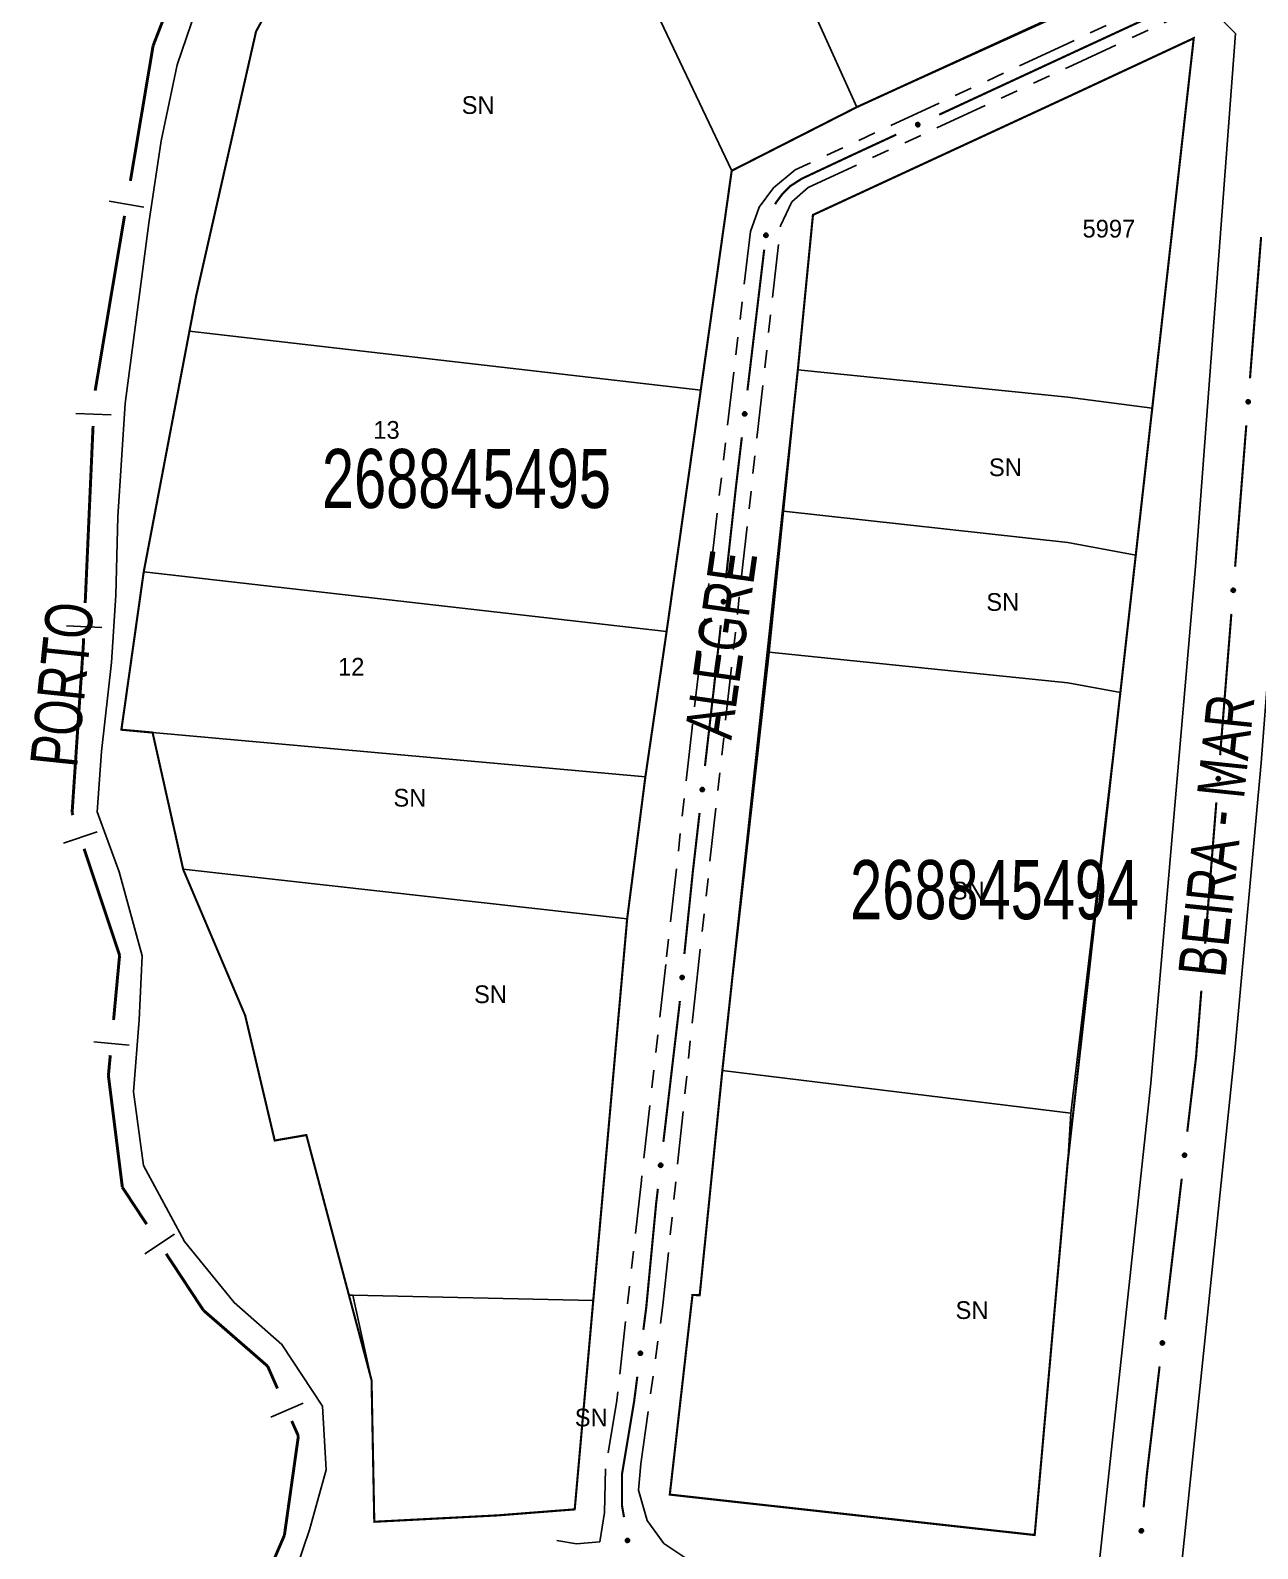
# Model space of a CAD drawing. Extents: x 205274 to 206027, y 4874968 to 4875995.
# Drawn here: x 205709 to 205812.9, y 4875800 to 4875928.6 of the extents above; entities that cross this region are included whole.
import ezdxf
from ezdxf.enums import TextEntityAlignment as Align

# ---------------------------------------------------------------- set-up
doc = ezdxf.new("R2010")
doc.units = 0
doc.header["$LTSCALE"] = 1.5
doc.header["$MEASUREMENT"] = 0
doc.linetypes.add('TRACO_25', pattern=[8, 3, -1, 1, -1, 1, -1])
for name, color, linetype in [('CD_MALHA_LOTES', 7, 'CONTINUOUS'), ('CD_TXT_QUADRA', 255, 'CONTINUOUS'), ('HD-CURSO-PERENE', 170, 'CONTINUOUS'), ('HD-TXT-PRAIA', 7, 'CONTINUOUS'), ('LM-LIM-SETORES-BAIRROS', 250, 'CONTINUOUS'), ('RU-QUADRA', 210, 'CONTINUOUS'), ('SV-EIXO-RUA-N-PAV', 6, 'CONTINUOUS'), ('SV-EIXO-RUA-PAV', 20, 'CONTINUOUS'), ('SV-RUA-NAO-PAV', 7, 'CONTINUOUS'), ('SV-RUA-PAVIM', 7, 'CONTINUOUS'), ('SV-TXT-RUA-PAV', 7, 'CONTINUOUS'), ('Th_NmrPort', 1, 'CONTINUOUS')]:
    doc.layers.add(name, color=color, linetype=linetype)
doc.styles.add('ARIAL', font='ARIAL.SHX')

msp = doc.modelspace()

# ---------------------------------------------------------------- linework, layer by layer
at = {"layer": 'CD_MALHA_LOTES', "linetype": 'Continuous', "flags": 128}
for points in [[(205778.928414, 4875922.059466), (205761.574291, 4875960.456733)], [(205722.418163, 4875903.094344), (205722.98519, 4875906.080943), (205728.057464, 4875928.459016), (205735.345266, 4875941.825654), (205751.045864, 4875953.050406)], [(205768.33382, 4875916.666458), (205751.045864, 4875953.050406)], [(205803.492646, 4875933.300483), (205796.778545, 4875930.162102), (205778.928414, 4875922.059466)], [(205773.928522, 4875899.80937), (205775.205638, 4875912.9274), (205796.778416, 4875922.913906), (205807.449996, 4875927.889631)], [(205807.449996, 4875927.889631), (205803.935775, 4875896.56717)], [(205778.928414, 4875922.059466), (205768.33382, 4875916.666458)], [(205768.33382, 4875916.666458), (205765.708209, 4875898.087846)], [(205718.550384, 4875882.722309), (205722.418163, 4875903.094344)], [(205765.708209, 4875898.087846), (205722.418163, 4875903.094344)], [(205772.718374, 4875887.870545), (205773.928522, 4875899.80937)], [(205803.935775, 4875896.56717), (205796.777964, 4875897.493295), (205773.928522, 4875899.80937)], [(205765.708209, 4875898.087846), (205762.822922, 4875877.67179)], [(205803.935775, 4875896.56717), (205802.540285, 4875884.129091)], [(205771.508225, 4875875.93172), (205772.718374, 4875887.870545)], [(205802.540285, 4875884.129091), (205796.777746, 4875885.217024), (205772.718374, 4875887.870545)], [(205802.540285, 4875884.129091), (205801.236043, 4875872.504305)], [(205716.662885, 4875869.357889), (205718.550384, 4875882.722309)], [(205762.822922, 4875877.67179), (205718.550384, 4875882.722309)], [(205762.822922, 4875877.67179), (205761.01988, 4875865.357513)], [(205767.536566, 4875840.520266), (205771.508225, 4875875.93172)], [(205801.236043, 4875872.504305), (205796.777535, 4875873.327592), (205771.508225, 4875875.93172)], [(205801.236043, 4875872.504305), (205797.040611, 4875836.911457)], [(205719.30043, 4875869.120019), (205716.662885, 4875869.357889)], [(205719.30043, 4875869.120019), (205761.01988, 4875865.357513)], [(205721.889066, 4875857.544999), (205719.30043, 4875869.120019)], [(205761.01988, 4875865.357513), (205759.481775, 4875853.346809)], [(205721.889066, 4875857.544999), (205759.481775, 4875853.346809)], [(205735.919951, 4875821.505898), (205732.317597, 4875835.049033), (205729.643418, 4875834.586713), (205727.144194, 4875845.170526), (205721.889066, 4875857.544999)], [(205759.481775, 4875853.346809), (205756.615033, 4875821.060723)], [(205767.536566, 4875840.520266), (205765.618697, 4875821.488563)], [(205797.040611, 4875836.911457), (205767.536566, 4875840.520266)], [(205793.983082, 4875801.198347), (205796.776814, 4875832.758946), (205797.040611, 4875836.911457)], [(205736.26013, 4875821.49858), (205735.919951, 4875821.505898)], [(205756.615033, 4875821.060723), (205736.26013, 4875821.49858)], [(205736.26013, 4875821.49858), (205737.837399, 4875814.304209), (205738.06795, 4875802.318522), (205748.504928, 4875802.862136), (205755.044523, 4875803.373182), (205756.615033, 4875821.060723)], [(205765.010592, 4875821.523053), (205763.090687, 4875804.623765)], [(205765.618697, 4875821.488563), (205765.010592, 4875821.523053)], [(205763.090687, 4875804.623765), (205793.983082, 4875801.198347)]]:
    msp.add_lwpolyline(points, dxfattribs=at)
at = {"layer": 'HD-CURSO-PERENE', "linetype": 'Continuous'}
msp.add_polyline3d([(205730.978433, 4875796.895512, 2.231678), (205732.584222, 4875801.63492, 2.231678), (205733.990933, 4875806.72785, 2.231678), (205733.685904, 4875812.116198, 2.231678), (205730.243355, 4875817.33267, 2.231678), (205726.195925, 4875820.876091, 2.231678), (205722.009003, 4875826.04743, 2.231678), (205718.529851, 4875832.482566, 2.231678), (205717.690983, 4875838.706765, 2.231678), (205718.156173, 4875844.797502, 2.231678), (205718.427418, 4875850.21562, 2.231678), (205716.478684, 4875857.334082, 2.231678), (205714.612236, 4875862.399974, 2.231678), (205714.962654, 4875867.513147, 2.231678), (205715.816027, 4875875.053335, 2.231678), (205716.176086, 4875880.751679, 2.231678), (205716.37067, 4875887.372588, 2.231678), (205716.973703, 4875896.966015, 2.231678), (205717.987666, 4875904.697961, 2.231678), (205718.977039, 4875912.221575, 2.231678), (205720.012901, 4875919.199876, 2.231678), (205721.391326, 4875925.623669, 2.231678), (205723.336026, 4875931.363797, 2.231678)], dxfattribs=at)
at = {"layer": 'LM-LIM-SETORES-BAIRROS', "const_width": 0.25}
for points in [[(205719.344423, 4875927.251924), (205720.573453, 4875930.421527)], [(205717.42248, 4875915.811787), (205719.24494, 4875926.659766)], [(205719.24494, 4875926.659766), (205719.344423, 4875927.251924)], [(205714.440273, 4875898.06055), (205716.925446, 4875912.853248)], [(205713.594831, 4875880.083193), (205714.260841, 4875895.0684)], [(205712.484811, 4875862.322145), (205713.410215, 4875876.08753)], [(205713.410215, 4875876.08753), (205713.430964, 4875876.396177)], [(205713.430964, 4875876.396177), (205713.46163, 4875877.086152)], [(205712.549177, 4875862.129046), (205712.484811, 4875862.322145)], [(205716.505963, 4875850.258688), (205713.497861, 4875859.282996)], [(205716.460805, 4875849.773239), (205716.505963, 4875850.258688)], [(205715.997688, 4875844.794733), (205716.460805, 4875849.773239)], [(205715.559809, 4875840.087539), (205715.719818, 4875841.80763)], [(205715.593606, 4875839.81716), (205715.559809, 4875840.087539)], [(205716.742501, 4875830.626005), (205715.593606, 4875839.81716)], [(205717.148257, 4875830.010376), (205716.742501, 4875830.626005)], [(205718.799197, 4875827.505501), (205717.148257, 4875830.010376)], [(205723.602113, 4875820.218317), (205720.450137, 4875825.000627)], [(205723.807665, 4875820.039576), (205723.602113, 4875820.218317)], [(205729.042496, 4875815.48755), (205723.807665, 4875820.039576)], [(205729.067798, 4875815.430045), (205729.042496, 4875815.48755)], [(205729.873275, 4875813.599415), (205729.067798, 4875815.430045)], [(205731.644418, 4875809.574091), (205731.081491, 4875810.85347)], [(205731.560423, 4875808.977725), (205731.644418, 4875809.574091)], [(205730.461726, 4875801.176979), (205731.560423, 4875808.977725)], [(205728.435237, 4875796.47263), (205730.413356, 4875801.064693)], [(205730.413356, 4875801.064693), (205730.461726, 4875801.176979)]]:
    msp.add_lwpolyline(points, dxfattribs=at)
at = {"layer": 'LM-LIM-SETORES-BAIRROS'}
for points in [[(205718.570394, 4875913.59091), (205715.611854, 4875914.087945)], [(205715.803762, 4875896.000813), (205712.806721, 4875896.134015)], [(205715.004551, 4875878.018565), (205712.007509, 4875878.151767)], [(205714.604658, 4875860.706021), (205711.758608, 4875859.757338)], [(205717.305993, 4875842.664396), (205714.318889, 4875842.942266)], [(205721.152261, 4875826.661055), (205718.647386, 4875825.010115)], [(205732.051725, 4875812.372893), (205729.30578, 4875811.164677)]]:
    msp.add_lwpolyline(points, dxfattribs=at)
at = {"layer": 'RU-QUADRA', "linetype": 'Continuous', "const_width": 0.18, "flags": 128}
msp.add_lwpolyline([(205796.778546, 4875930.227994), (205778.928414, 4875922.059466), (205768.33, 4875916.67), (205765.71, 4875898.09), (205762.82, 4875877.67), (205761.02, 4875865.36), (205759.48, 4875853.35), (205755.04, 4875803.37), (205748.5, 4875802.86), (205738.07, 4875802.32), (205737.84, 4875814.3), (205732.32, 4875835.05), (205729.64, 4875834.59), (205727.14, 4875845.17), (205721.89, 4875857.54), (205719.3, 4875869.12), (205716.66, 4875869.36), (205718.55, 4875882.72), (205722.42, 4875903.09), (205722.99, 4875906.08), (205728.06, 4875928.46), (205735.35, 4875941.83)], dxfattribs=at)
msp.add_lwpolyline([(205763.09, 4875804.62), (205793.983082, 4875801.198347), (205796.776814, 4875832.758946), (205797.238403, 4875836.87311), (205801.236043, 4875872.504305), (205802.540285, 4875884.129091), (205803.935775, 4875896.56717), (205807.449996, 4875927.889631), (205796.778416, 4875922.913906), (205775.21, 4875912.93), (205773.93, 4875899.81), (205767.54, 4875840.52), (205765.62, 4875821.49), (205765.01, 4875821.52)], close=True, dxfattribs=at)
at = {"layer": 'SV-EIXO-RUA-N-PAV', "const_width": 0.18}
for points in [[(205796.783032, 4875926.465299), (205807.67461, 4875931.502514)], [(205796.783032, 4875926.465299), (205785.897393, 4875921.415264)], [(205782.268846, 4875919.731919), (205778.6403, 4875918.048574)], [(205778.177002, 4875917.833642), (205775.018382, 4875916.351025)], [(205778.6403, 4875918.048574), (205778.177002, 4875917.833642)], [(205774.244445, 4875915.987748), (205773.282268, 4875915.366988)], [(205775.018382, 4875916.351025), (205774.244445, 4875915.987748)], [(205772.585303, 4875914.653028), (205772.093577, 4875913.997393)], [(205772.671422, 4875914.767853), (205772.585303, 4875914.653028)], [(205773.249267, 4875915.345698), (205772.671422, 4875914.767853)], [(205773.282268, 4875915.366988), (205773.249267, 4875915.345698)], [(205772.093577, 4875913.997393), (205772.008023, 4875913.838506)], [(205771.082465, 4875909.992718), (205769.663062, 4875898.07696)], [(205769.189927, 4875894.10504), (205768.716792, 4875890.133121)], [(205768.716792, 4875890.133121), (205768.706763, 4875890.048924)], [(205768.706763, 4875890.048924), (205767.844102, 4875882.180866)], [(205767.408152, 4875878.204694), (205766.863213, 4875873.234478)], [(205766.844818, 4875873.066699), (205766.066019, 4875866.280023)], [(205766.863213, 4875873.234478), (205766.844818, 4875873.066699)], [(205765.609995, 4875862.306103), (205765.153971, 4875858.332182)], [(205765.153971, 4875858.332182), (205765.047077, 4875857.400676)], [(205765.047077, 4875857.400676), (205764.322267, 4875850.375588)], [(205763.92349, 4875846.196902), (205762.547072, 4875834.47515)], [(205763.941756, 4875846.393769), (205763.92349, 4875846.196902)], [(205762.08058, 4875830.502445), (205761.963957, 4875829.509269)], [(205761.933134, 4875829.246779), (205761.10491, 4875820.550423)], [(205761.963957, 4875829.509269), (205761.933134, 4875829.246779)], [(205761.098469, 4875820.482795), (205760.85122, 4875818.566614)], [(205761.10491, 4875820.550423), (205761.098469, 4875820.482795)], [(205760.339335, 4875814.599503), (205760.083392, 4875812.615947)], [(205760.071189, 4875812.521374), (205759.100472, 4875806.69707)], [(205760.083392, 4875812.615947), (205760.071189, 4875812.521374)], [(205759.100472, 4875806.69707), (205759.043909, 4875806.357693)], [(205759.043909, 4875806.357693), (205759.043909, 4875803.701752)], [(205759.043909, 4875803.701752), (205759.043909, 4875803.693185)], [(205759.043909, 4875803.693185), (205759.210764, 4875802.715893)]]:
    msp.add_lwpolyline(points, dxfattribs=at)
at = {"layer": 'SV-EIXO-RUA-N-PAV'}
for points in [[(205784.259783, 4875920.534199), (205784.243618, 4875920.48804), (205784.220285, 4875920.451673), (205784.192095, 4875920.426943), (205784.161485, 4875920.411586), (205784.128401, 4875920.399401), (205784.092334, 4875920.394475), (205784.051094, 4875920.397876), (205784.004675, 4875920.413767), (205783.968993, 4875920.440117), (205783.943269, 4875920.466458), (205783.925417, 4875920.497453), (205783.914119, 4875920.529792), (205783.910241, 4875920.567425), (205783.914095, 4875920.609185), (205783.931204, 4875920.655473), (205783.954323, 4875920.690969), (205783.982218, 4875920.714173), (205784.013493, 4875920.731923), (205784.047419, 4875920.743957), (205784.08285, 4875920.748588), (205784.124889, 4875920.744632), (205784.170352, 4875920.72714), (205784.206018, 4875920.704486), (205784.229607, 4875920.676924), (205784.246389, 4875920.645741), (205784.259013, 4875920.612706), (205784.265474, 4875920.576657), (205784.259783, 4875920.534199)], [(205771.353112, 4875911.334126), (205771.383904, 4875911.296127), (205771.402597, 4875911.257173), (205771.408837, 4875911.220195), (205771.405831, 4875911.186081), (205771.398825, 4875911.151527), (205771.384075, 4875911.118248), (205771.359523, 4875911.084939), (205771.321621, 4875911.053783), (205771.280457, 4875911.037256), (205771.244532, 4875911.029199), (205771.20878, 4875911.030285), (205771.175326, 4875911.037654), (205771.141265, 4875911.054119), (205771.107752, 4875911.07933), (205771.077346, 4875911.118199), (205771.059281, 4875911.156515), (205771.054185, 4875911.19244), (205771.055505, 4875911.228376), (205771.06308, 4875911.263567), (205771.077747, 4875911.296151), (205771.103192, 4875911.329848), (205771.141954, 4875911.35935), (205771.179963, 4875911.377803), (205771.215807, 4875911.383403), (205771.251157, 4875911.381307), (205771.2859, 4875911.374701), (205771.31997, 4875911.361267), (205771.353112, 4875911.334126)], [(205769.552797, 4875896.220651), (205769.583589, 4875896.182652), (205769.602282, 4875896.143698), (205769.608522, 4875896.10672), (205769.605516, 4875896.072606), (205769.598509, 4875896.038052), (205769.58376, 4875896.004773), (205769.559207, 4875895.971464), (205769.521306, 4875895.940308), (205769.480142, 4875895.923781), (205769.444217, 4875895.915724), (205769.408464, 4875895.91681), (205769.375011, 4875895.924179), (205769.34095, 4875895.940644), (205769.307436, 4875895.965855), (205769.27703, 4875896.004724), (205769.258966, 4875896.04304), (205769.253869, 4875896.078965), (205769.255189, 4875896.114901), (205769.262765, 4875896.150092), (205769.277432, 4875896.182676), (205769.302876, 4875896.216373), (205769.341638, 4875896.245875), (205769.379648, 4875896.264329), (205769.415492, 4875896.269928), (205769.450842, 4875896.267832), (205769.485585, 4875896.261226), (205769.519655, 4875896.247792), (205769.552797, 4875896.220651)], [(205767.751211, 4875880.323607), (205767.782357, 4875880.285898), (205767.801414, 4875880.24712), (205767.808, 4875880.210203), (205767.805313, 4875880.176062), (205767.79863, 4875880.141444), (205767.784192, 4875880.108029), (205767.759953, 4875880.074491), (205767.722345, 4875880.042982), (205767.681337, 4875880.02607), (205767.645489, 4875880.017677), (205767.609728, 4875880.018429), (205767.576207, 4875880.025485), (205767.541993, 4875880.04163), (205767.508245, 4875880.066526), (205767.477477, 4875880.105109), (205767.459055, 4875880.143254), (205767.453622, 4875880.17913), (205767.454606, 4875880.215077), (205767.461852, 4875880.250337), (205767.476214, 4875880.283057), (205767.501342, 4875880.316991), (205767.539826, 4875880.346854), (205767.577661, 4875880.365663), (205767.613451, 4875880.371597), (205767.648819, 4875880.369832), (205767.683622, 4875880.363552), (205767.717816, 4875880.350437), (205767.751211, 4875880.323607)], [(205765.96375, 4875864.423257), (205765.994705, 4875864.385391), (205766.013566, 4875864.346517), (205766.019965, 4875864.309567), (205766.017106, 4875864.27544), (205766.010249, 4875864.240856), (205765.995642, 4875864.207514), (205765.971233, 4875864.174099), (205765.933467, 4875864.14278), (205765.892374, 4875864.126076), (205765.856484, 4875864.117864), (205765.820727, 4875864.118797), (205765.787243, 4875864.126022), (205765.753111, 4875864.142339), (205765.719489, 4875864.167406), (205765.688916, 4875864.206144), (205765.670687, 4875864.244381), (205765.665435, 4875864.280284), (205765.666601, 4875864.316226), (205765.674025, 4875864.351449), (205765.688551, 4875864.384096), (205765.71385, 4875864.417902), (205765.752485, 4875864.447571), (205765.790414, 4875864.466188), (205765.826234, 4875864.471942), (205765.861593, 4875864.469998), (205765.896364, 4875864.463542), (205765.930491, 4875864.450254), (205765.96375, 4875864.423257)], [(205764.249413, 4875848.518111), (205764.281183, 4875848.480927), (205764.300885, 4875848.442473), (205764.308086, 4875848.40567), (205764.305969, 4875848.371489), (205764.299865, 4875848.336765), (205764.285986, 4875848.303113), (205764.26231, 4875848.269175), (205764.225233, 4875848.237043), (205764.184513, 4875848.21945), (205764.14881, 4875848.21046), (205764.113041, 4875848.210615), (205764.079407, 4875848.21711), (205764.044929, 4875848.232682), (205764.01077, 4875848.257012), (205763.979363, 4875848.295077), (205763.960306, 4875848.332909), (205763.954276, 4875848.368689), (205763.95466, 4875848.404647), (205763.961317, 4875848.440024), (205763.97513, 4875848.472979), (205763.999689, 4875848.507327), (205764.037669, 4875848.537828), (205764.075185, 4875848.557265), (205764.110871, 4875848.563796), (205764.146264, 4875848.562621), (205764.181167, 4875848.556923), (205764.215575, 4875848.54438), (205764.249413, 4875848.518111)], [(205762.439912, 4875832.61866), (205762.470767, 4875832.580713), (205762.489525, 4875832.541789), (205762.495827, 4875832.504822), (205762.492878, 4875832.470703), (205762.485929, 4875832.436138), (205762.471235, 4875832.402834), (205762.446739, 4875832.369483), (205762.408889, 4875832.338265), (205762.367753, 4875832.321669), (205762.331842, 4875832.313551), (205762.296087, 4875832.314578), (205762.262622, 4875832.321891), (205762.228533, 4875832.338299), (205762.194977, 4875832.363453), (205762.164507, 4875832.402272), (205762.146378, 4875832.440557), (205762.141221, 4875832.476474), (205762.142481, 4875832.512412), (205762.149998, 4875832.547616), (205762.164611, 4875832.580224), (205762.189999, 4875832.613964), (205762.228711, 4875832.643531), (205762.26669, 4875832.662048), (205762.302524, 4875832.667707), (205762.337878, 4875832.66567), (205762.372631, 4875832.659123), (205762.406724, 4875832.645745), (205762.439912, 4875832.61866)], [(205760.72284, 4875816.711471), (205760.753259, 4875816.673173), (205760.771571, 4875816.634038), (205760.77745, 4875816.597001), (205760.774111, 4875816.562918), (205760.766768, 4875816.528434), (205760.751693, 4875816.495301), (205760.726817, 4875816.462232), (205760.688613, 4875816.431448), (205760.64729, 4875816.415324), (205760.611288, 4875816.407618), (205760.575548, 4875816.409053), (205760.542168, 4875816.416748), (205760.508269, 4875816.433544), (205760.475003, 4875816.459081), (205760.444978, 4875816.498246), (205760.427289, 4875816.536736), (205760.422543, 4875816.572709), (205760.424214, 4875816.608631), (205760.432133, 4875816.643746), (205760.447117, 4875816.676185), (205760.472889, 4875816.709632), (205760.511937, 4875816.738755), (205760.550125, 4875816.756836), (205760.586022, 4875816.762086), (205760.62135, 4875816.759645), (205760.656027, 4875816.7527), (205760.689964, 4875816.738934), (205760.72284, 4875816.711471)], [(205759.606947, 4875800.88576), (205759.642691, 4875800.852378), (205759.666586, 4875800.816378), (205759.677873, 4875800.780617), (205759.679608, 4875800.746415), (205759.677441, 4875800.711224), (205759.667429, 4875800.676227), (205759.647712, 4875800.639846), (205759.614477, 4875800.603754), (205759.575991, 4875800.5817), (205759.541523, 4875800.568758), (205759.505963, 4875800.564896), (205759.471812, 4875800.567574), (205759.435803, 4875800.579176), (205759.399129, 4875800.599517), (205759.363646, 4875800.633814), (205759.340463, 4875800.669268), (205759.330453, 4875800.704144), (205759.326797, 4875800.739919), (205759.32944, 4875800.775819), (205759.339466, 4875800.810116), (205759.360012, 4875800.847004), (205759.394328, 4875800.881577), (205759.429425, 4875800.905104), (205759.464152, 4875800.9156), (205759.499453, 4875800.918407), (205759.534774, 4875800.916663), (205759.570374, 4875800.908063), (205759.606947, 4875800.88576)]]:
    msp.add_lwpolyline(points, close=True, dxfattribs=at)
for points in [[(205784.170352, 4875920.72714), (205783.910241, 4875920.567425)], [(205784.124889, 4875920.744632), (205783.914095, 4875920.609185)], [(205784.206018, 4875920.704486), (205783.914119, 4875920.529792)], [(205784.144781, 4875920.732883), (205783.914714, 4875920.59005)], [(205784.185794, 4875920.715809), (205783.916029, 4875920.55155)], [(205784.214341, 4875920.689942), (205783.922294, 4875920.515348)], [(205784.229607, 4875920.676924), (205783.925417, 4875920.497453)], [(205784.099875, 4875920.742134), (205783.929492, 4875920.636015)], [(205784.08285, 4875920.748588), (205783.931204, 4875920.655473)], [(205784.23546, 4875920.66063), (205783.934838, 4875920.485066)], [(205784.246389, 4875920.645741), (205783.943269, 4875920.466458)], [(205784.061465, 4875920.74387), (205783.948378, 4875920.676365)], [(205784.047419, 4875920.743957), (205783.954323, 4875920.690969)], [(205784.249727, 4875920.626635), (205783.961394, 4875920.453763)], [(205784.259013, 4875920.612706), (205783.968993, 4875920.440117)], [(205784.257893, 4875920.592819), (205783.991178, 4875920.428471)], [(205784.265474, 4875920.576657), (205784.004675, 4875920.413767)], [(205784.261109, 4875920.556706), (205784.03029, 4875920.409011)], [(205784.259783, 4875920.534199), (205784.051094, 4875920.397876)], [(205784.249956, 4875920.509414), (205784.078245, 4875920.39967)], [(205784.243618, 4875920.48804), (205784.092334, 4875920.394475)], [(205784.230406, 4875920.467252), (205784.117983, 4875920.401559)], [(205784.220285, 4875920.451673), (205784.128401, 4875920.399401)], [(205771.06308, 4875911.263567), (205771.059281, 4875911.156515)], [(205771.070532, 4875911.275474), (205771.068587, 4875911.143786)], [(205771.077747, 4875911.296151), (205771.077346, 4875911.118199)], [(205771.092181, 4875911.30725), (205771.093005, 4875911.106523)], [(205771.103192, 4875911.329848), (205771.107752, 4875911.07933)], [(205771.123637, 4875911.340605), (205771.12436, 4875911.069808)], [(205771.141954, 4875911.35935), (205771.141265, 4875911.054119)], [(205771.159707, 4875911.36654), (205771.157813, 4875911.050707)], [(205771.179963, 4875911.377803), (205771.175326, 4875911.037654)], [(205771.196711, 4875911.377248), (205771.191912, 4875911.037026)], [(205771.215807, 4875911.383403), (205771.20878, 4875911.030285)], [(205771.232746, 4875911.379826), (205771.224269, 4875911.031797)], [(205771.251157, 4875911.381307), (205771.244532, 4875911.029199)], [(205771.269168, 4875911.374114), (205771.264854, 4875911.037956)], [(205771.2859, 4875911.374701), (205771.280457, 4875911.037256)], [(205771.302235, 4875911.363304), (205771.302019, 4875911.050019)], [(205771.31997, 4875911.361267), (205771.321621, 4875911.053783)], [(205771.334656, 4875911.347074), (205771.339121, 4875911.073083)], [(205771.353112, 4875911.334126), (205771.359523, 4875911.084939)], [(205771.369044, 4875911.312746), (205771.372255, 4875911.108987)], [(205771.383904, 4875911.296127), (205771.384075, 4875911.118248)], [(205771.394656, 4875911.273967), (205771.391517, 4875911.143795)], [(205771.402597, 4875911.257173), (205771.398825, 4875911.151527)], [(205769.262765, 4875896.150092), (205769.258966, 4875896.04304)], [(205769.270216, 4875896.161999), (205769.268271, 4875896.030311)], [(205769.277432, 4875896.182676), (205769.27703, 4875896.004724)], [(205769.291866, 4875896.193775), (205769.29269, 4875895.993048)], [(205769.302876, 4875896.216373), (205769.307436, 4875895.965855)], [(205769.323322, 4875896.22713), (205769.324045, 4875895.956333)], [(205769.341638, 4875896.245875), (205769.34095, 4875895.940644)], [(205769.359392, 4875896.253065), (205769.357498, 4875895.937232)], [(205769.379648, 4875896.264329), (205769.375011, 4875895.924179)], [(205769.396396, 4875896.263773), (205769.391597, 4875895.923551)], [(205769.415492, 4875896.269928), (205769.408464, 4875895.91681)], [(205769.432431, 4875896.266351), (205769.423954, 4875895.918322)], [(205769.450842, 4875896.267832), (205769.444217, 4875895.915724)], [(205769.468853, 4875896.260639), (205769.464539, 4875895.924481)], [(205769.485585, 4875896.261226), (205769.480142, 4875895.923781)], [(205769.50192, 4875896.249829), (205769.501704, 4875895.936544)], [(205769.519655, 4875896.247792), (205769.521306, 4875895.940308)], [(205769.534341, 4875896.233599), (205769.538805, 4875895.959608)], [(205769.552797, 4875896.220651), (205769.559207, 4875895.971464)], [(205769.568728, 4875896.199271), (205769.57194, 4875895.995512)], [(205769.583589, 4875896.182652), (205769.58376, 4875896.004773)], [(205769.594341, 4875896.160492), (205769.591202, 4875896.03032)], [(205769.602282, 4875896.143698), (205769.598509, 4875896.038052)], [(205767.461852, 4875880.250337), (205767.459055, 4875880.143254)], [(205767.469192, 4875880.262314), (205767.468479, 4875880.130613)], [(205767.476214, 4875880.283057), (205767.477477, 4875880.105109)], [(205767.490543, 4875880.29429), (205767.493245, 4875880.09358)], [(205767.501342, 4875880.316991), (205767.508245, 4875880.066526)], [(205767.521686, 4875880.327939), (205767.524942, 4875880.05716)], [(205767.539826, 4875880.346854), (205767.541993, 4875880.04163)], [(205767.557511, 4875880.35421), (205767.558573, 4875880.038373)], [(205767.577661, 4875880.365663), (205767.576207, 4875880.025485)], [(205767.594413, 4875880.365264), (205767.592798, 4875880.025012)], [(205767.613451, 4875880.371597), (205767.609728, 4875880.018429)], [(205767.630423, 4875880.368179), (205767.625203, 4875880.020086)], [(205767.648819, 4875880.369832), (205767.645489, 4875880.017677)], [(205767.666897, 4875880.362808), (205767.665728, 4875880.026624)], [(205767.683622, 4875880.363552), (205767.681337, 4875880.02607)], [(205767.700063, 4875880.352308), (205767.702779, 4875880.039035)], [(205767.717816, 4875880.350437), (205767.722345, 4875880.042982)], [(205767.732635, 4875880.336382), (205767.739663, 4875880.062445)], [(205767.751211, 4875880.323607), (205767.759953, 4875880.074491)], [(205767.767342, 4875880.302378), (205767.77246, 4875880.098657)], [(205767.782357, 4875880.285898), (205767.784192, 4875880.108029)], [(205767.793316, 4875880.26384), (205767.791395, 4875880.133644)], [(205767.801414, 4875880.24712), (205767.79863, 4875880.141444)], [(205765.674025, 4875864.351449), (205765.670687, 4875864.244381)], [(205765.681425, 4875864.363388), (205765.680047, 4875864.231692)], [(205765.688551, 4875864.384096), (205765.688916, 4875864.206144)], [(205765.702937, 4875864.395257), (205765.704626, 4875864.194535)], [(205765.71385, 4875864.417902), (205765.719489, 4875864.167406)], [(205765.73425, 4875864.428747), (205765.736139, 4875864.157955)], [(205765.752485, 4875864.447571), (205765.753111, 4875864.142339)], [(205765.770207, 4875864.454837), (205765.769674, 4875864.138999)], [(205765.790414, 4875864.466188), (205765.787243, 4875864.126022)], [(205765.807164, 4875864.465705), (205765.803831, 4875864.125465)], [(205765.826234, 4875864.471942), (205765.820727, 4875864.118797)], [(205765.843188, 4875864.468438), (205765.83621, 4875864.120376)], [(205765.861593, 4875864.469998), (205765.856484, 4875864.117864)], [(205765.879635, 4875864.462882), (205765.876768, 4875864.126709)], [(205765.896364, 4875864.463542), (205765.892374, 4875864.126076)], [(205765.912748, 4875864.452215), (205765.913881, 4875864.138932)], [(205765.930491, 4875864.450254), (205765.933467, 4875864.14278)], [(205765.945238, 4875864.436125), (205765.950883, 4875864.162156)], [(205765.96375, 4875864.423257), (205765.971233, 4875864.174099)], [(205765.979773, 4875864.401946), (205765.983862, 4875864.198202)], [(205765.994705, 4875864.385391), (205765.995642, 4875864.207514)], [(205766.005552, 4875864.363277), (205766.002975, 4875864.233093)], [(205766.013566, 4875864.346517), (205766.010249, 4875864.240856)], [(205763.961317, 4875848.440024), (205763.960306, 4875848.332909)], [(205763.968455, 4875848.452121), (205763.96994, 4875848.320427)], [(205763.97513, 4875848.472979), (205763.979363, 4875848.295077)], [(205763.98927, 4875848.484449), (205763.995321, 4875848.283812)], [(205763.999689, 4875848.507327), (205764.01077, 4875848.257012)], [(205764.019847, 4875848.518613), (205764.027621, 4875848.247926)], [(205764.037669, 4875848.537828), (205764.044929, 4875848.232682)], [(205764.055229, 4875848.545478), (205764.06156, 4875848.229703)], [(205764.075185, 4875848.557265), (205764.079407, 4875848.21711)], [(205764.091942, 4875848.557146), (205764.096004, 4875848.216914)], [(205764.110871, 4875848.563796), (205764.113041, 4875848.210615)], [(205764.127898, 4875848.560662), (205764.128486, 4875848.21253)], [(205764.146264, 4875848.562621), (205764.14881, 4875848.21046)], [(205764.164456, 4875848.5559), (205764.168896, 4875848.219744)], [(205764.181167, 4875848.556923), (205764.184513, 4875848.21945)], [(205764.197793, 4875848.545954), (205764.205735, 4875848.23277)], [(205764.215575, 4875848.54438), (205764.225233, 4875848.237043)], [(205764.230626, 4875848.530575), (205764.242224, 4875848.256792)], [(205764.249413, 4875848.518111), (205764.26231, 4875848.269175)], [(205764.265896, 4875848.497154), (205764.274412, 4875848.293547)], [(205764.281183, 4875848.480927), (205764.285986, 4875848.303113)], [(205764.292509, 4875848.459055), (205764.292761, 4875848.328845)], [(205764.300885, 4875848.442473), (205764.299865, 4875848.336765)], [(205762.149998, 4875832.547616), (205762.146378, 4875832.440557)], [(205762.157429, 4875832.559536), (205762.155705, 4875832.427844)], [(205762.164611, 4875832.580224), (205762.164507, 4875832.402272)], [(205762.179025, 4875832.591347), (205762.180186, 4875832.390622)], [(205762.189999, 4875832.613964), (205762.194977, 4875832.363453)], [(205762.210426, 4875832.624755), (205762.211602, 4875832.353959)], [(205762.228711, 4875832.643531), (205762.228533, 4875832.338299)], [(205762.246452, 4875832.65075), (205762.245087, 4875832.334914)], [(205762.26669, 4875832.662048), (205762.262622, 4875832.321891)], [(205762.283438, 4875832.66152), (205762.279208, 4875832.32129)], [(205762.302524, 4875832.667707), (205762.296087, 4875832.314578)], [(205762.31947, 4875832.664159), (205762.311574, 4875832.316116)], [(205762.337878, 4875832.66567), (205762.331842, 4875832.313551)], [(205762.355901, 4875832.658507), (205762.352149, 4875832.322343)], [(205762.372631, 4875832.659123), (205762.367753, 4875832.321669)], [(205762.388986, 4875832.647753), (205762.389294, 4875832.334468)], [(205762.406724, 4875832.645745), (205762.408889, 4875832.338265)], [(205762.421434, 4875832.631577), (205762.426357, 4875832.357594)], [(205762.439912, 4875832.61866), (205762.446739, 4875832.369483)], [(205762.455879, 4875832.597307), (205762.459431, 4875832.393553)], [(205762.470767, 4875832.580713), (205762.471235, 4875832.402834)], [(205762.481556, 4875832.55857), (205762.478635, 4875832.428393)], [(205762.489525, 4875832.541789), (205762.485929, 4875832.436138)], [(205760.432133, 4875816.643746), (205760.427289, 4875816.536736)], [(205760.4397, 4875816.65558), (205760.436469, 4875816.523917)], [(205760.447117, 4875816.676185), (205760.444978, 4875816.498246)], [(205760.461658, 4875816.687143), (205760.460523, 4875816.486417)], [(205760.472889, 4875816.709632), (205760.475003, 4875816.459081)], [(205760.493439, 4875816.720189), (205760.491518, 4875816.449398)], [(205760.511937, 4875816.738755), (205760.508269, 4875816.433544)], [(205760.52976, 4875816.745771), (205760.524783, 4875816.429971)], [(205760.550125, 4875816.756836), (205760.542168, 4875816.416748)], [(205760.566867, 4875816.756117), (205760.558747, 4875816.415958)], [(205760.586022, 4875816.762086), (205760.575548, 4875816.409053)], [(205760.602926, 4875816.758344), (205760.591052, 4875816.410414)], [(205760.62135, 4875816.759645), (205760.611288, 4875816.407618)], [(205760.63929, 4875816.752276), (205760.631694, 4875816.416176)], [(205760.656027, 4875816.7527), (205760.64729, 4875816.415324)], [(205760.67225, 4875816.741144), (205760.668976, 4875816.427876)], [(205760.689964, 4875816.738934), (205760.688613, 4875816.431448)], [(205760.704511, 4875816.724598), (205760.706301, 4875816.450576)], [(205760.72284, 4875816.711471), (205760.726817, 4875816.462232)], [(205760.738562, 4875816.689936), (205760.739784, 4875816.486155)], [(205760.753259, 4875816.673173), (205760.751693, 4875816.495301)], [(205760.763794, 4875816.650909), (205760.759385, 4875816.520774)], [(205760.771571, 4875816.634038), (205760.766768, 4875816.528434)], [(205759.32944, 4875800.775819), (205759.340463, 4875800.669268)], [(205759.335175, 4875800.788641), (205759.351437, 4875800.657946)], [(205759.339466, 4875800.810116), (205759.363646, 4875800.633814)], [(205759.352228, 4875800.823102), (205759.380768, 4875800.624412)], [(205759.360012, 4875800.847004), (205759.399129, 4875800.599517)], [(205759.378776, 4875800.860482), (205759.416894, 4875800.59238)], [(205759.394328, 4875800.881577), (205759.435803, 4875800.579176)], [(205759.410918, 4875800.891151), (205759.452664, 4875800.578083)], [(205759.429425, 4875800.905104), (205759.471812, 4875800.567574)], [(205759.446089, 4875800.906867), (205759.488326, 4875800.569242)], [(205759.464152, 4875800.9156), (205759.505963, 4875800.564896)], [(205759.481423, 4875800.914397), (205759.521095, 4875800.568533)], [(205759.499453, 4875800.918407), (205759.541523, 4875800.568758)], [(205759.518285, 4875800.91377), (205759.56044, 4875800.580238)], [(205759.534774, 4875800.916663), (205759.575991, 4875800.5817)], [(205759.552527, 4875800.907631), (205759.595583, 4875800.597318)], [(205759.570374, 4875800.908063), (205759.614477, 4875800.603754)], [(205759.586879, 4875800.896035), (205759.629144, 4875800.625286)], [(205759.606947, 4875800.88576), (205759.647712, 4875800.639846)], [(205759.625678, 4875800.866785), (205759.657001, 4875800.665422)], [(205759.642691, 4875800.852378), (205759.667429, 4875800.676227)], [(205759.656401, 4875800.831915), (205759.671272, 4875800.702557)], [(205759.666586, 4875800.816378), (205759.677441, 4875800.711224)]]:
    msp.add_lwpolyline(points, dxfattribs=at)
at = {"layer": 'SV-EIXO-RUA-PAV', "const_width": 0.18}
for points in [[(205813.153045, 4875911.067145), (205812.211472, 4875899.104142)], [(205811.897614, 4875895.116474), (205811.269899, 4875887.141139)], [(205811.261429, 4875887.033529), (205810.952285, 4875883.153769)], [(205811.269899, 4875887.141139), (205811.261429, 4875887.033529)], [(205810.634567, 4875879.166407), (205809.681413, 4875867.204321)], [(205809.363695, 4875863.216959), (205808.410541, 4875851.254873)], [(205808.092822, 4875847.267511), (205807.695675, 4875842.283309)], [(205807.644928, 4875841.646435), (205806.899809, 4875835.329118)], [(205807.695675, 4875842.283309), (205807.644928, 4875841.646435)], [(205806.431262, 4875831.356655), (205805.025621, 4875819.439266)], [(205804.557074, 4875815.466802), (205803.502843, 4875806.52876)], [(205803.485951, 4875806.385545), (205803.205263, 4875803.543581)], [(205803.502843, 4875806.52876), (205803.485951, 4875806.385545)]]:
    msp.add_lwpolyline(points, dxfattribs=at)
at = {"layer": 'SV-EIXO-RUA-PAV'}
for points in [[(205812.175558, 4875897.244908), (205812.207845, 4875897.208171), (205812.228082, 4875897.169996), (205812.235796, 4875897.133297), (205812.234157, 4875897.09909), (205812.228539, 4875897.064284), (205812.215132, 4875897.030442), (205812.191932, 4875896.996176), (205812.155308, 4875896.963529), (205812.114838, 4875896.945369), (205812.079264, 4875896.935881), (205812.043496, 4875896.935536), (205812.009775, 4875896.941561), (205811.975082, 4875896.95665), (205811.940587, 4875896.9805), (205811.908651, 4875897.018122), (205811.889068, 4875897.055684), (205811.882538, 4875897.091376), (205811.882419, 4875897.127336), (205811.888581, 4875897.162802), (205811.901933, 4875897.195947), (205811.926009, 4875897.230635), (205811.963559, 4875897.261664), (205812.0008, 4875897.281623), (205812.036391, 4875897.288652), (205812.071797, 4875897.287972), (205812.106776, 4875897.282762), (205812.141357, 4875897.270701), (205812.175558, 4875897.244908)], [(205810.914571, 4875881.29457), (205810.946823, 4875881.257803), (205810.967023, 4875881.219607), (205810.974702, 4875881.182902), (205810.973029, 4875881.148696), (205810.967377, 4875881.113895), (205810.953938, 4875881.080066), (205810.930704, 4875881.045823), (205810.894048, 4875881.013212), (205810.853561, 4875880.99509), (205810.817978, 4875880.985637), (205810.78221, 4875880.985327), (205810.748495, 4875880.991384), (205810.713816, 4875881.006506), (205810.679344, 4875881.03039), (205810.647444, 4875881.068043), (205810.627898, 4875881.105624), (205810.621403, 4875881.141323), (205810.621319, 4875881.177283), (205810.627515, 4875881.212743), (205810.640899, 4875881.245874), (205810.665008, 4875881.280539), (205810.702589, 4875881.311532), (205810.739849, 4875881.331455), (205810.775447, 4875881.33845), (205810.810852, 4875881.337735), (205810.845826, 4875881.332491), (205810.880395, 4875881.320397), (205810.914571, 4875881.29457)], [(205809.643699, 4875865.345123), (205809.67595, 4875865.308355), (205809.69615, 4875865.27016), (205809.703829, 4875865.233454), (205809.702157, 4875865.199249), (205809.696505, 4875865.164448), (205809.683065, 4875865.130618), (205809.659832, 4875865.096375), (205809.623176, 4875865.063764), (205809.582689, 4875865.045643), (205809.547105, 4875865.036189), (205809.511338, 4875865.035879), (205809.477622, 4875865.041936), (205809.442944, 4875865.057058), (205809.408472, 4875865.080942), (205809.376572, 4875865.118595), (205809.357025, 4875865.156176), (205809.35053, 4875865.191875), (205809.350446, 4875865.227835), (205809.356643, 4875865.263295), (205809.370026, 4875865.296427), (205809.394136, 4875865.331091), (205809.431717, 4875865.362084), (205809.468977, 4875865.382007), (205809.504575, 4875865.389002), (205809.53998, 4875865.388287), (205809.574954, 4875865.383043), (205809.609522, 4875865.370949), (205809.643699, 4875865.345123)], [(205808.372827, 4875849.395675), (205808.405078, 4875849.358907), (205808.425278, 4875849.320712), (205808.432957, 4875849.284006), (205808.431285, 4875849.249801), (205808.425633, 4875849.215), (205808.412193, 4875849.18117), (205808.38896, 4875849.146928), (205808.352304, 4875849.114316), (205808.311816, 4875849.096195), (205808.276233, 4875849.086741), (205808.240465, 4875849.086431), (205808.20675, 4875849.092488), (205808.172072, 4875849.107611), (205808.1376, 4875849.131494), (205808.1057, 4875849.169147), (205808.086153, 4875849.206728), (205808.079658, 4875849.242427), (205808.079574, 4875849.278387), (205808.08577, 4875849.313847), (205808.099154, 4875849.346979), (205808.123264, 4875849.381643), (205808.160844, 4875849.412636), (205808.198104, 4875849.43256), (205808.233702, 4875849.439554), (205808.269108, 4875849.43884), (205808.304081, 4875849.433595), (205808.33865, 4875849.421501), (205808.372827, 4875849.395675)], [(205806.791688, 4875833.472684), (205806.822523, 4875833.43472), (205806.841262, 4875833.395787), (205806.847545, 4875833.358817), (205806.844578, 4875833.3247), (205806.837611, 4875833.290138), (205806.8229, 4875833.256842), (205806.798386, 4875833.223504), (205806.760521, 4875833.192304), (205806.719376, 4875833.17573), (205806.68346, 4875833.167631), (205806.647706, 4875833.168676), (205806.614245, 4875833.176006), (205806.580164, 4875833.192432), (205806.546622, 4875833.217604), (205806.516171, 4875833.256438), (205806.498062, 4875833.294733), (205806.492924, 4875833.330652), (205806.494203, 4875833.36659), (205806.501738, 4875833.40179), (205806.516367, 4875833.43439), (205806.541773, 4875833.468117), (205806.5805, 4875833.497664), (205806.618489, 4875833.516161), (205806.654326, 4875833.521802), (205806.689679, 4875833.519747), (205806.724429, 4875833.513181), (205806.758514, 4875833.499786), (205806.791688, 4875833.472684)], [(205804.9175, 4875817.582831), (205804.948336, 4875817.544868), (205804.967074, 4875817.505935), (205804.973357, 4875817.468964), (205804.97039, 4875817.434847), (205804.963424, 4875817.400285), (205804.948712, 4875817.366989), (205804.924198, 4875817.333651), (205804.886333, 4875817.302452), (205804.845188, 4875817.285877), (205804.809272, 4875817.277778), (205804.773519, 4875817.278824), (205804.740057, 4875817.286154), (205804.705976, 4875817.302579), (205804.672434, 4875817.327751), (205804.641983, 4875817.366585), (205804.623874, 4875817.40488), (205804.618736, 4875817.440799), (205804.620015, 4875817.476737), (205804.62755, 4875817.511937), (205804.642179, 4875817.544538), (205804.667585, 4875817.578264), (205804.706313, 4875817.607811), (205804.744301, 4875817.626308), (205804.780138, 4875817.631949), (205804.815491, 4875817.629894), (205804.850241, 4875817.623328), (205804.884327, 4875817.609933), (205804.9175, 4875817.582831)], [(205803.132358, 4875801.68543), (205803.163908, 4875801.648058), (205803.183381, 4875801.609487), (205803.190364, 4875801.572642), (205803.188044, 4875801.538475), (205803.181734, 4875801.503787), (205803.167657, 4875801.470218), (205803.143779, 4875801.436421), (205803.106512, 4875801.40451), (205803.065689, 4875801.387158), (205803.029933, 4875801.37838), (205802.994166, 4875801.378747), (205802.960572, 4875801.385442), (205802.926186, 4875801.401218), (205802.892172, 4875801.42575), (205802.860991, 4875801.464), (205802.842159, 4875801.501944), (205802.836341, 4875801.537759), (205802.836938, 4875801.573715), (205802.843804, 4875801.609051), (205802.857813, 4875801.641923), (205802.882574, 4875801.676125), (205802.920735, 4875801.706401), (205802.958366, 4875801.725616), (205802.99409, 4875801.731935), (205803.029475, 4875801.73055), (205803.064343, 4875801.724645), (205803.098677, 4875801.711898), (205803.132358, 4875801.68543)]]:
    msp.add_lwpolyline(points, close=True, dxfattribs=at)
for points in [[(205811.888581, 4875897.162802), (205811.889068, 4875897.055684)], [(205811.89555, 4875897.174998), (205811.898875, 4875897.043337)], [(205811.901933, 4875897.195947), (205811.908651, 4875897.018122)], [(205811.915911, 4875897.207614), (205811.924765, 4875897.007081)], [(205811.926009, 4875897.230635), (205811.940587, 4875896.9805)], [(205811.946008, 4875897.242201), (205811.957563, 4875896.97165)], [(205811.963559, 4875897.261664), (205811.975082, 4875896.95665)], [(205811.981011, 4875897.269559), (205811.991754, 4875896.953902)], [(205812.0008, 4875897.281623), (205812.009775, 4875896.941561)], [(205812.017557, 4875897.281738), (205812.026373, 4875896.941597)], [(205812.036391, 4875897.288652), (205812.043496, 4875896.935536)], [(205812.05346, 4875897.285756), (205812.058913, 4875896.937667)], [(205812.071797, 4875897.287972), (205812.079264, 4875896.935881)], [(205812.090082, 4875897.281505), (205812.099219, 4875896.945444)], [(205812.106776, 4875897.282762), (205812.114838, 4875896.945369)], [(205812.123554, 4875897.272027), (205812.135872, 4875896.958984)], [(205812.141357, 4875897.270701), (205812.155308, 4875896.963529)], [(205812.156599, 4875897.257107), (205812.172021, 4875896.983514)], [(205812.175558, 4875897.244908), (205812.191932, 4875896.996176)], [(205812.192332, 4875897.224183), (205812.203692, 4875897.020715)], [(205812.207845, 4875897.208171), (205812.215132, 4875897.030442)], [(205812.219475, 4875897.186459), (205812.221547, 4875897.056265)], [(205812.228082, 4875897.169996), (205812.228539, 4875897.064284)], [(205810.627515, 4875881.212743), (205810.627898, 4875881.105624)], [(205810.634496, 4875881.224932), (205810.637693, 4875881.093268)], [(205810.640899, 4875881.245874), (205810.647444, 4875881.068043)], [(205810.654888, 4875881.257528), (205810.663548, 4875881.056986)], [(205810.665008, 4875881.280539), (205810.679344, 4875881.03039)], [(205810.685019, 4875881.292086), (205810.696312, 4875881.021523)], [(205810.702589, 4875881.311532), (205810.713816, 4875881.006506)], [(205810.720048, 4875881.31941), (205810.730485, 4875881.003743)], [(205810.739849, 4875881.331455), (205810.748495, 4875880.991384)], [(205810.756606, 4875881.331554), (205810.765092, 4875880.991404)], [(205810.775447, 4875881.33845), (205810.78221, 4875880.985327)], [(205810.792513, 4875881.335537), (205810.797629, 4875880.987442)], [(205810.810852, 4875881.337735), (205810.817978, 4875880.985637)], [(205810.82913, 4875881.33125), (205810.837942, 4875880.995181)], [(205810.845826, 4875881.332491), (205810.853561, 4875880.99509)], [(205810.862594, 4875881.32174), (205810.874608, 4875881.008685)], [(205810.880395, 4875881.320397), (205810.894048, 4875881.013212)], [(205810.895624, 4875881.306788), (205810.910781, 4875881.03318)], [(205810.914571, 4875881.29457), (205810.930704, 4875881.045823)], [(205810.931325, 4875881.273829), (205810.942489, 4875881.07035)], [(205810.946823, 4875881.257803), (205810.953938, 4875881.080066)], [(205810.958432, 4875881.236079), (205810.960377, 4875881.105884)], [(205810.967023, 4875881.219607), (205810.967377, 4875881.113895)], [(205809.356643, 4875865.263295), (205809.357025, 4875865.156176)], [(205809.363623, 4875865.275484), (205809.366821, 4875865.14382)], [(205809.370026, 4875865.296427), (205809.376572, 4875865.118595)], [(205809.384016, 4875865.30808), (205809.392675, 4875865.107539)], [(205809.394136, 4875865.331091), (205809.408472, 4875865.080942)], [(205809.414146, 4875865.342638), (205809.42544, 4875865.072076)], [(205809.431717, 4875865.362084), (205809.442944, 4875865.057058)], [(205809.449176, 4875865.369962), (205809.459613, 4875865.054295)], [(205809.468977, 4875865.382007), (205809.477622, 4875865.041936)], [(205809.485733, 4875865.382106), (205809.49422, 4875865.041956)], [(205809.504575, 4875865.389002), (205809.511338, 4875865.035879)], [(205809.521641, 4875865.386089), (205809.526757, 4875865.037994)], [(205809.53998, 4875865.388287), (205809.547105, 4875865.036189)], [(205809.558258, 4875865.381803), (205809.56707, 4875865.045733)], [(205809.574954, 4875865.383043), (205809.582689, 4875865.045643)], [(205809.591721, 4875865.372292), (205809.603736, 4875865.059238)], [(205809.609522, 4875865.370949), (205809.623176, 4875865.063764)], [(205809.624751, 4875865.357341), (205809.639909, 4875865.083732)], [(205809.643699, 4875865.345123), (205809.659832, 4875865.096375)], [(205809.660453, 4875865.324381), (205809.671616, 4875865.120902)], [(205809.67595, 4875865.308355), (205809.683065, 4875865.130618)], [(205809.687559, 4875865.286631), (205809.689505, 4875865.156436)], [(205809.69615, 4875865.27016), (205809.696505, 4875865.164448)], [(205808.08577, 4875849.313847), (205808.086153, 4875849.206728)], [(205808.092751, 4875849.326036), (205808.095948, 4875849.194372)], [(205808.099154, 4875849.346979), (205808.1057, 4875849.169147)], [(205808.113143, 4875849.358633), (205808.121803, 4875849.158091)], [(205808.123264, 4875849.381643), (205808.1376, 4875849.131494)], [(205808.143274, 4875849.393191), (205808.154567, 4875849.122628)], [(205808.160844, 4875849.412636), (205808.172072, 4875849.107611)], [(205808.178303, 4875849.420514), (205808.188741, 4875849.104848)], [(205808.198104, 4875849.43256), (205808.20675, 4875849.092488)], [(205808.214861, 4875849.432658), (205808.223347, 4875849.092508)], [(205808.233702, 4875849.439554), (205808.240465, 4875849.086431)], [(205808.250768, 4875849.436641), (205808.255884, 4875849.088547)], [(205808.269108, 4875849.43884), (205808.276233, 4875849.086741)], [(205808.287386, 4875849.432355), (205808.296197, 4875849.096285)], [(205808.304081, 4875849.433595), (205808.311816, 4875849.096195)], [(205808.320849, 4875849.422844), (205808.332863, 4875849.10979)], [(205808.33865, 4875849.421501), (205808.352304, 4875849.114316)], [(205808.353879, 4875849.407893), (205808.369036, 4875849.134284)], [(205808.372827, 4875849.395675), (205808.38896, 4875849.146928)], [(205808.38958, 4875849.374933), (205808.400744, 4875849.171455)], [(205808.405078, 4875849.358907), (205808.412193, 4875849.18117)], [(205808.416687, 4875849.337184), (205808.418633, 4875849.206988)], [(205808.425278, 4875849.320712), (205808.425633, 4875849.215)], [(205806.501738, 4875833.40179), (205806.498062, 4875833.294733)], [(205806.509175, 4875833.413705), (205806.507382, 4875833.282015)], [(205806.516367, 4875833.43439), (205806.516171, 4875833.256438)], [(205806.530788, 4875833.445506), (205806.531844, 4875833.24478)], [(205806.541773, 4875833.468117), (205806.546622, 4875833.217604)], [(205806.562206, 4875833.478898), (205806.563241, 4875833.208101)], [(205806.5805, 4875833.497664), (205806.580164, 4875833.192432)], [(205806.598245, 4875833.504874), (205806.596717, 4875833.189039)], [(205806.618489, 4875833.516161), (205806.614245, 4875833.176006)], [(205806.635237, 4875833.515625), (205806.630831, 4875833.175397)], [(205806.654326, 4875833.521802), (205806.647706, 4875833.168676)], [(205806.671269, 4875833.518245), (205806.663194, 4875833.170206)], [(205806.689679, 4875833.519747), (205806.68346, 4875833.167631)], [(205806.707698, 4875833.512574), (205806.703772, 4875833.176412)], [(205806.724429, 4875833.513181), (205806.719376, 4875833.17573)], [(205806.740777, 4875833.501803), (205806.740923, 4875833.188518)], [(205806.758514, 4875833.499786), (205806.760521, 4875833.192304)], [(205806.773217, 4875833.485611), (205806.777998, 4875833.211624)], [(205806.791688, 4875833.472684), (205806.798386, 4875833.223504)], [(205806.807644, 4875833.451322), (205806.811091, 4875833.247567)], [(205806.822523, 4875833.43472), (205806.8229, 4875833.256842)], [(205806.833301, 4875833.412573), (205806.830313, 4875833.282397)], [(205806.841262, 4875833.395787), (205806.837611, 4875833.290138)], [(205804.62755, 4875817.511937), (205804.623874, 4875817.40488)], [(205804.634987, 4875817.523853), (205804.633195, 4875817.392162)], [(205804.642179, 4875817.544538), (205804.641983, 4875817.366585)], [(205804.6566, 4875817.555653), (205804.657656, 4875817.354927)], [(205804.667585, 4875817.578264), (205804.672434, 4875817.327751)], [(205804.688018, 4875817.589045), (205804.689054, 4875817.318248)], [(205804.706313, 4875817.607811), (205804.705976, 4875817.302579)], [(205804.724058, 4875817.615022), (205804.722529, 4875817.299186)], [(205804.744301, 4875817.626308), (205804.740057, 4875817.286154)], [(205804.761049, 4875817.625772), (205804.756643, 4875817.285545)], [(205804.780138, 4875817.631949), (205804.773519, 4875817.278824)], [(205804.797082, 4875817.628392), (205804.789007, 4875817.280353)], [(205804.815491, 4875817.629894), (205804.809272, 4875817.277778)], [(205804.83351, 4875817.622721), (205804.829584, 4875817.286559)], [(205804.850241, 4875817.623328), (205804.845188, 4875817.285877)], [(205804.866589, 4875817.61195), (205804.866735, 4875817.298665)], [(205804.884327, 4875817.609933), (205804.886333, 4875817.302452)], [(205804.899029, 4875817.595758), (205804.90381, 4875817.321772)], [(205804.9175, 4875817.582831), (205804.924198, 4875817.333651)], [(205804.933456, 4875817.56147), (205804.936903, 4875817.357714)], [(205804.948336, 4875817.544868), (205804.948712, 4875817.366989)], [(205804.959113, 4875817.52272), (205804.956125, 4875817.392544)], [(205804.967074, 4875817.505935), (205804.963424, 4875817.400285)], [(205802.843804, 4875801.609051), (205802.842159, 4875801.501944)], [(205802.851014, 4875801.621106), (205802.851719, 4875801.489405)], [(205802.857813, 4875801.641923), (205802.860991, 4875801.464)], [(205802.87202, 4875801.65331), (205802.876882, 4875801.45264)], [(205802.882574, 4875801.676125), (205802.892172, 4875801.42575)], [(205802.9028, 4875801.687292), (205802.908969, 4875801.416564)], [(205802.920735, 4875801.706401), (205802.926186, 4875801.401218)], [(205802.93834, 4875801.713947), (205802.9428, 4875801.398139)], [(205802.958366, 4875801.725616), (205802.960572, 4875801.385442)], [(205802.975121, 4875801.725397), (205802.977166, 4875801.385147)], [(205802.99409, 4875801.731935), (205802.994166, 4875801.378747)], [(205803.011098, 4875801.7287), (205803.009622, 4875801.38057)], [(205803.029475, 4875801.73055), (205803.029933, 4875801.37838)], [(205803.047627, 4875801.723721), (205803.050075, 4875801.387544)], [(205803.064343, 4875801.724645), (205803.065689, 4875801.387158)], [(205803.080905, 4875801.713578), (205803.08699, 4875801.400352)], [(205803.098677, 4875801.711898), (205803.106512, 4875801.40451)], [(205803.113645, 4875801.698004), (205803.12362, 4875801.424158)], [(205803.132358, 4875801.68543), (205803.143779, 4875801.436421)], [(205803.148716, 4875801.664375), (205803.156026, 4875801.460721)], [(205803.163908, 4875801.648058), (205803.167657, 4875801.470218)], [(205803.175104, 4875801.626118), (205803.174584, 4875801.495909)], [(205803.183381, 4875801.609487), (205803.181734, 4875801.503787)]]:
    msp.add_lwpolyline(points, dxfattribs=at)
at = {"layer": 'SV-RUA-NAO-PAV', "linetype": 'TRACO_25'}
for points in [[(205811.706103, 4875935.525785, 5.466597), (205808.208036, 4875932.757122, 5.466597), (205796.778496, 4875927.450618, 5.466597)], [(205796.78, 4875925.42, 5.48215), (205808.434659, 4875930.808193, 5.48215), (205810.986102, 4875928.27425, 5.474373)], [(205796.78, 4875927.45, 5.47), (205773.71, 4875916.74, 5.47), (205771.88, 4875915.23, 5.47), (205770.67, 4875913.59, 5.47), (205769.91, 4875911.53, 5.47), (205764.97, 4875869.51, 5.47), (205762.75, 4875849.49, 5.47), (205760.68, 4875831.2, 5.47), (205758.6, 4875812.59, 5.28), (205757.64, 4875806.81, 5.2), (205757.57, 4875803.1, 5.16), (205757.17, 4875800.63, 5.04), (205755.2, 4875800.44, 5.04), (205753.52, 4875800.73, 5.04)], [(205796.78, 4875795.14, 5.96), (205793.07, 4875794.82, 5.82), (205780.04, 4875795.42, 5.49), (205770.14, 4875796.76, 5.3), (205765.47, 4875798.56, 5.24), (205762.59, 4875800.48, 5.21), (205761.18, 4875802.43, 5.14), (205760.44, 4875805, 5.17), (205760.63, 4875807.21, 5.21), (205762.51, 4875820.64, 5.47), (205765.17, 4875846.32, 5.47), (205772.46, 4875912.01, 5.47), (205773.42, 4875914.04, 5.47), (205774.81, 4875915.26, 5.47), (205796.78, 4875925.42, 5.47)]]:
    msp.add_polyline3d(points, dxfattribs=at)
at = {"layer": 'SV-RUA-PAVIM', "linetype": 'Continuous'}
for points in [[(205818.335184, 4875930.573148, 5.404387), (205817.403811, 4875921.577445, 5.536583), (205813.168519, 4875866.560592, 5.754318), (205810.939549, 4875842.167046, 5.870962), (205805.560995, 4875790.409477, 6.057592), (205801.318602, 4875750.014871, 6.057592), (205796.784919, 4875709.434803, 5.808752)], [(205810.986102, 4875928.27425, 5.513255), (205807.59713, 4875883.169074, 5.777647), (205803.825581, 4875839.445716, 5.917619), (205799.070639, 4875795.345847, 6.057592)]]:
    msp.add_polyline3d(points, dxfattribs=at)

# ---------------------------------------------------------------- texts
at = {"layer": 'CD_TXT_QUADRA', "style": 'ARIAL', "width": 0.7}
for s, p in [('268845495', (205733.638108, 4875888.122969)), ('268845494', (205778.353916, 4875853.323201))]:
    msp.add_text(s, height=5, dxfattribs=at).set_placement(p)
at = {"layer": 'HD-TXT-PRAIA', "style": 'ARIAL', "width": 0.7}
msp.add_text('PORTO', height=4, rotation=84, dxfattribs=at).set_placement((205712.896364, 4875866.076005))
at = {"layer": 'SV-TXT-RUA-PAV', "style": 'ARIAL', "width": 0.7}
for s, rotation, p in [('ALEGRE', 82, (205768.302019, 4875868.444712)), ('BEIRA - MAR', 84, (205810.10183, 4875848.307384))]:
    msp.add_text(s, height=4, rotation=rotation, dxfattribs=at).set_placement(p)
at = {"layer": 'Th_NmrPort', "color": 1}
for s, p in [('SN', (205745.473543, 4875922.230203)), ('5997', (205798.033228, 4875911.768769)), ('13', (205737.986853, 4875894.735028)), ('SN', (205790.108775, 4875891.57282)), ('SN', (205789.8897, 4875880.17188)), ('12', (205735.001446, 4875874.690155)), ('SN', (205739.6928, 4875863.601502)), ('SN', (205786.95803, 4875855.741297)), ('SN', (205746.516586, 4875846.968523)), ('SN', (205787.283771, 4875820.235515)), ('SN', (205755.046319, 4875811.143644))]:
    msp.add_text(s, height=1.5, dxfattribs=at).set_placement(p, align=Align.MIDDLE_LEFT)

doc.saveas('drawing.dxf')
